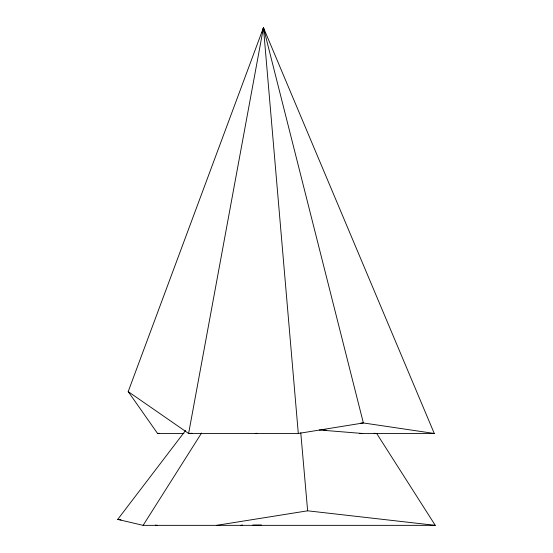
<?xml version="1.0" encoding="UTF-8"?>
<svg xmlns="http://www.w3.org/2000/svg" width="553" height="553" viewBox="0 0 553 553"><rect width="100%" height="100%" fill="white"/><g stroke="black" fill="none" stroke-linecap="round" stroke-linejoin="round"><path stroke-width="0.83" d="M360.784 423.114L363.369 422.955L263.449 27.65L188.621 433.469L298.302 433.469L363.369 422.955L434.278 433.469L263.449 27.65L128.199 391.607L157.57 433.469L183.921 433.469M262.143 32.662L263.449 27.65L264.21 31.016M185.608 430.455L117.727 519.398L143.116 525.35L201.548 433.04M261.417 525.025L252.839 525.06M240.859 525.35L242.56 525.067M216.534 525.35L307.641 510.813L435.273 525.35L376.683 433.469L374.153 433.296M157.57 433.469L159.285 433.241M255.223 433.469L256.931 433.275M192.071 433.262L188.621 433.469L128.199 391.607M359.733 433.469L434.278 433.469M143.116 525.35L435.273 525.35M323.616 429.964L326.194 430.13M319.309 429.971L362.326 433.469M117.727 519.398L121.079 519.903M155.462 525.094L157.135 525.35M300.763 432.723L307.641 510.813M263.449 27.65L298.302 433.469"/></g></svg>
